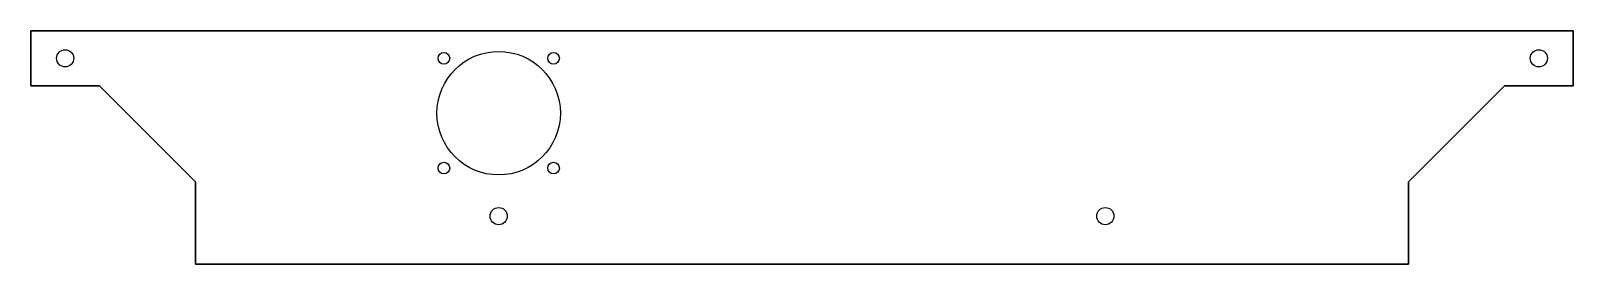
# Model space of a CAD drawing. Header units: millimetres. Extents: x 0 to 450, y 0 to 68.
import ezdxf

# ---------------------------------------------------------------- set-up
doc = ezdxf.new("R2010")
doc.units = ezdxf.units.MM
doc.layers.get('0').update_dxf_attribs({"linetype": 'CONTINUOUS'})

msp = doc.modelspace()

# ---------------------------------------------------------------- linework, layer by layer
for points in [[(450, 68), (450, 52), (430, 52), (402, 24), (402, 0), (48, 0), (48, 24), (20, 52), (0, 52), (0, 68)], [(430, 52), (450, 52), (450, 68), (0, 68), (0, 52), (20, 52), (48, 24), (48, 0), (402, 0), (402, 24)]]:
    msp.add_lwpolyline(points, close=True)
for centre, radius in [((10, 60), 2.5), ((10, 60), 2.5), ((136.5, 44), 18), ((136.5, 44), 18), ((120.5, 60), 1.7), ((120.5, 60), 1.7), ((152.5, 60), 1.7), ((152.5, 60), 1.7), ((440, 60), 2.5), ((440, 60), 2.5), ((120.5, 28), 1.7), ((120.5, 28), 1.7), ((152.5, 28), 1.7), ((152.5, 28), 1.7), ((136.5, 14), 2.5), ((136.5, 14), 2.5), ((313.5, 14), 2.5), ((313.5, 14), 2.5)]:
    msp.add_circle(centre, radius)

doc.saveas('drawing.dxf')
